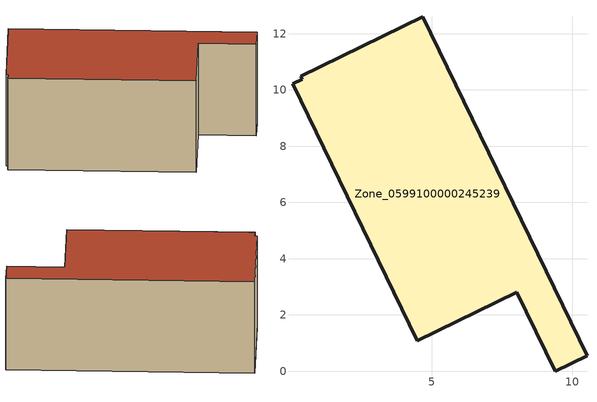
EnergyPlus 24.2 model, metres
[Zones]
Zone_0599100000245239
 floor ground (C_G): 0.05,10.22 0.4,10.38 0.35,10.49 4.68,12.6 10.52,0.55 9.39,0 8.02,2.81 4.48,1.09 z0
 wall outside (C_F): 8.02,2.81 9.39,0 10.52,0.55 4.68,12.6 0.35,10.49 0.4,10.38 0.05,10.22 4.48,1.09 8.02,2.81 z0:5.74
 roof outside (C_R): 0.4,10.38 0.05,10.22 4.48,1.09 8.02,2.81 9.39,0 10.52,0.55 4.68,12.6 0.35,10.49 z5.74
[BUILDING]
Pand.0599100000245239: North Axis=0; Terrain=City; Loads Convergence Tolerance Value=0.04; Temperature Convergence Tolerance Value=0.4; Solar Distribution=FullExterior; Maximum Number of Warmup Days=25; Minimum Number of Warmup Days=1
[Site:Location]
Rotterdam.The.Hague.AP_ZH_NLD Design_Conditions: Latitude=51.96; Longitude=4.45; Time Zone=1; Elevation=-4.5
[SITE:GROUNDTEMPERATURE:BUILDINGSURFACE]
18, 18, 18, 18, 18, 18, 18, 18, 18, 18, 18, 18
[MATERIAL] Thermal Absorptance=0.9; Solar Absorptance=0.7; Visible Absorptance=0.7
Name | Roughness | Thickness | Conductivity | Density | Specific Heat
G.TC.1946-1964 | MediumSmooth | 0.15 | 1 | 540 | 1210
F.TC.1946-1964 | Rough | 0.3 | 0.857143 | 1920 | 840
R.TC.1946-1964 | MediumRough | 0.2 | 0.235294 | 1500 | 1000
[CONSTRUCTION]
C_G: G.TC.1946-1964
C_F: F.TC.1946-1964
C_R: R.TC.1946-1964
[ZONE]
Zone_0599100000245239: Type=1; Multiplier=1; Ceiling Height=Autocalculate; Volume=Autocalculate; Floor Area=autocalculate; Part of Total Floor Area=Yes
[ZONEINFILTRATION:DESIGNFLOWRATE]
Infil_Zone_0599100000245239: Zone or ZoneList or Space or SpaceList=Zone_0599100000245239; Schedule=AlwaysOn; Design Flow Rate Calculation Method=Flow/Area; Flow Rate per Floor Area=0.003; Constant Term Coefficient=1; Temperature Term Coefficient=0; Velocity Term Coefficient=0; Velocity Squared Term Coefficient=0
[HVACTEMPLATE:ZONE:IDEALLOADSAIRSYSTEM]
Zone_0599100000245239: Maximum Heating Supply Air Temperature=50; Minimum Cooling Supply Air Temperature=13; Maximum Heating Supply Air Humidity Ratio=0.0156; Minimum Cooling Supply Air Humidity Ratio=0.0077; Heating Limit=NoLimit; Cooling Limit=NoLimit; Dehumidification Control Type=ConstantSensibleHeatRatio; Cooling Sensible Heat Ratio=0.7; Dehumidification Setpoint=60; Humidification Control Type=None; Humidification Setpoint=30; Outdoor Air Method=None; Outdoor Air Flow Rate per Person=0.00944; Outdoor Air Flow Rate per Zone Floor Area=0; Outdoor Air Flow Rate per Zone=0; Demand Controlled Ventilation Type=None; Outdoor Air Economizer Type=NoEconomizer; Heat Recovery Type=None; Sensible Heat Recovery Effectiveness=0.7; Latent Heat Recovery Effectiveness=0.65
[ZONECONTROL:THERMOSTAT]
ThermostatControl_Zone_0599100000245239: Zone or ZoneList=Zone_0599100000245239; Control Type Schedule=DualSetpointControlType; Control 1=Thermostat_Zone_0599100000245239; Temperature Difference Between Cutout And Setpoint=0
[THERMOSTATSETPOINT:DUALSETPOINT]
Thermostat_Zone_0599100000245239: Heating Setpoint Temperature Schedule=HeatingSetpoint_Zone_0599100000245239; Cooling Setpoint Temperature Schedule=CoolingSetpoint_Zone_0599100000245239
[SCHEDULE:COMPACT]
HeatingSetpoint_Zone_0599100000245239: Through: 12/31, For: AllDays, Until: 24:00, 21
CoolingSetpoint_Zone_0599100000245239: Through: 12/31, For: AllDays, Until: 24:00, 24
DualSetpointControlType: Through: 12/31, For: AllDays, Until: 24:00, 4
AlwaysOn: Through: 12/31, For: AllDays, Until: 24:00, 1
